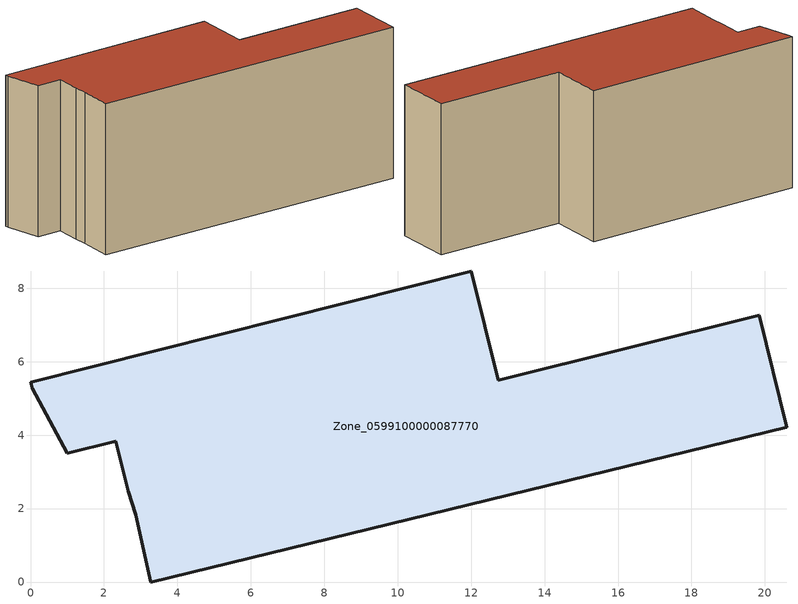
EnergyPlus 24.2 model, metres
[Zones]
Zone_0599100000087770
 floor ground (C_G): 2.87,1.84 2.66,2.47 2.32,3.84 1,3.51 0.05,5.28 0,5.44 12,8.47 12.74,5.49 19.84,7.26 20.6,4.22 3.28,0 z0
 wall outside (C_F): 0.05,5.28 1,3.51 2.32,3.84 2.66,2.47 2.87,1.84 3.28,0 20.6,4.22 19.84,7.26 12.74,5.49 12,8.47 0,5.44 0.05,5.28 z0:8.26
 roof outside (C_R): 2.66,2.47 2.87,1.84 3.28,0 20.6,4.22 19.84,7.26 12.74,5.49 12,8.47 0,5.44 0.05,5.28 1,3.51 2.32,3.84 z8.26
[BUILDING]
Pand.0599100000087770: North Axis=0; Terrain=City; Loads Convergence Tolerance Value=0.04; Temperature Convergence Tolerance Value=0.4; Solar Distribution=FullExterior; Maximum Number of Warmup Days=25; Minimum Number of Warmup Days=1
[Site:Location]
Rotterdam.The.Hague.AP_ZH_NLD Design_Conditions: Latitude=51.96; Longitude=4.45; Time Zone=1; Elevation=-4.5
[SITE:GROUNDTEMPERATURE:BUILDINGSURFACE]
18, 18, 18, 18, 18, 18, 18, 18, 18, 18, 18, 18
[MATERIAL] Thermal Absorptance=0.9; Solar Absorptance=0.7; Visible Absorptance=0.7
Name | Roughness | Thickness | Conductivity | Density | Specific Heat
G.TI.1975-1991 | MediumSmooth | 0.15 | 0.288461 | 540 | 1210
F.TI.1975-1991 | Rough | 0.3 | 0.230769 | 1920 | 840
R.TI.1975-1991 | MediumRough | 0.2 | 0.153846 | 1500 | 1000
[CONSTRUCTION]
C_G: G.TI.1975-1991
C_F: F.TI.1975-1991
C_R: R.TI.1975-1991
[ZONE]
Zone_0599100000087770: Type=1; Multiplier=1; Ceiling Height=Autocalculate; Volume=Autocalculate; Floor Area=autocalculate; Part of Total Floor Area=Yes
[ZONEINFILTRATION:DESIGNFLOWRATE]
Infil_Zone_0599100000087770: Zone or ZoneList or Space or SpaceList=Zone_0599100000087770; Schedule=AlwaysOn; Design Flow Rate Calculation Method=Flow/Area; Flow Rate per Floor Area=0.003; Constant Term Coefficient=1; Temperature Term Coefficient=0; Velocity Term Coefficient=0; Velocity Squared Term Coefficient=0
[HVACTEMPLATE:ZONE:IDEALLOADSAIRSYSTEM]
Zone_0599100000087770: Maximum Heating Supply Air Temperature=50; Minimum Cooling Supply Air Temperature=13; Maximum Heating Supply Air Humidity Ratio=0.0156; Minimum Cooling Supply Air Humidity Ratio=0.0077; Heating Limit=NoLimit; Cooling Limit=NoLimit; Dehumidification Control Type=ConstantSensibleHeatRatio; Cooling Sensible Heat Ratio=0.7; Dehumidification Setpoint=60; Humidification Control Type=None; Humidification Setpoint=30; Outdoor Air Method=None; Outdoor Air Flow Rate per Person=0.00944; Outdoor Air Flow Rate per Zone Floor Area=0; Outdoor Air Flow Rate per Zone=0; Demand Controlled Ventilation Type=None; Outdoor Air Economizer Type=NoEconomizer; Heat Recovery Type=None; Sensible Heat Recovery Effectiveness=0.7; Latent Heat Recovery Effectiveness=0.65
[ZONECONTROL:THERMOSTAT]
ThermostatControl_Zone_0599100000087770: Zone or ZoneList=Zone_0599100000087770; Control Type Schedule=DualSetpointControlType; Control 1=Thermostat_Zone_0599100000087770; Temperature Difference Between Cutout And Setpoint=0
[THERMOSTATSETPOINT:DUALSETPOINT]
Thermostat_Zone_0599100000087770: Heating Setpoint Temperature Schedule=HeatingSetpoint_Zone_0599100000087770; Cooling Setpoint Temperature Schedule=CoolingSetpoint_Zone_0599100000087770
[SCHEDULE:COMPACT]
HeatingSetpoint_Zone_0599100000087770: Through: 12/31, For: AllDays, Until: 24:00, 21
CoolingSetpoint_Zone_0599100000087770: Through: 12/31, For: AllDays, Until: 24:00, 24
DualSetpointControlType: Through: 12/31, For: AllDays, Until: 24:00, 4
AlwaysOn: Through: 12/31, For: AllDays, Until: 24:00, 1
